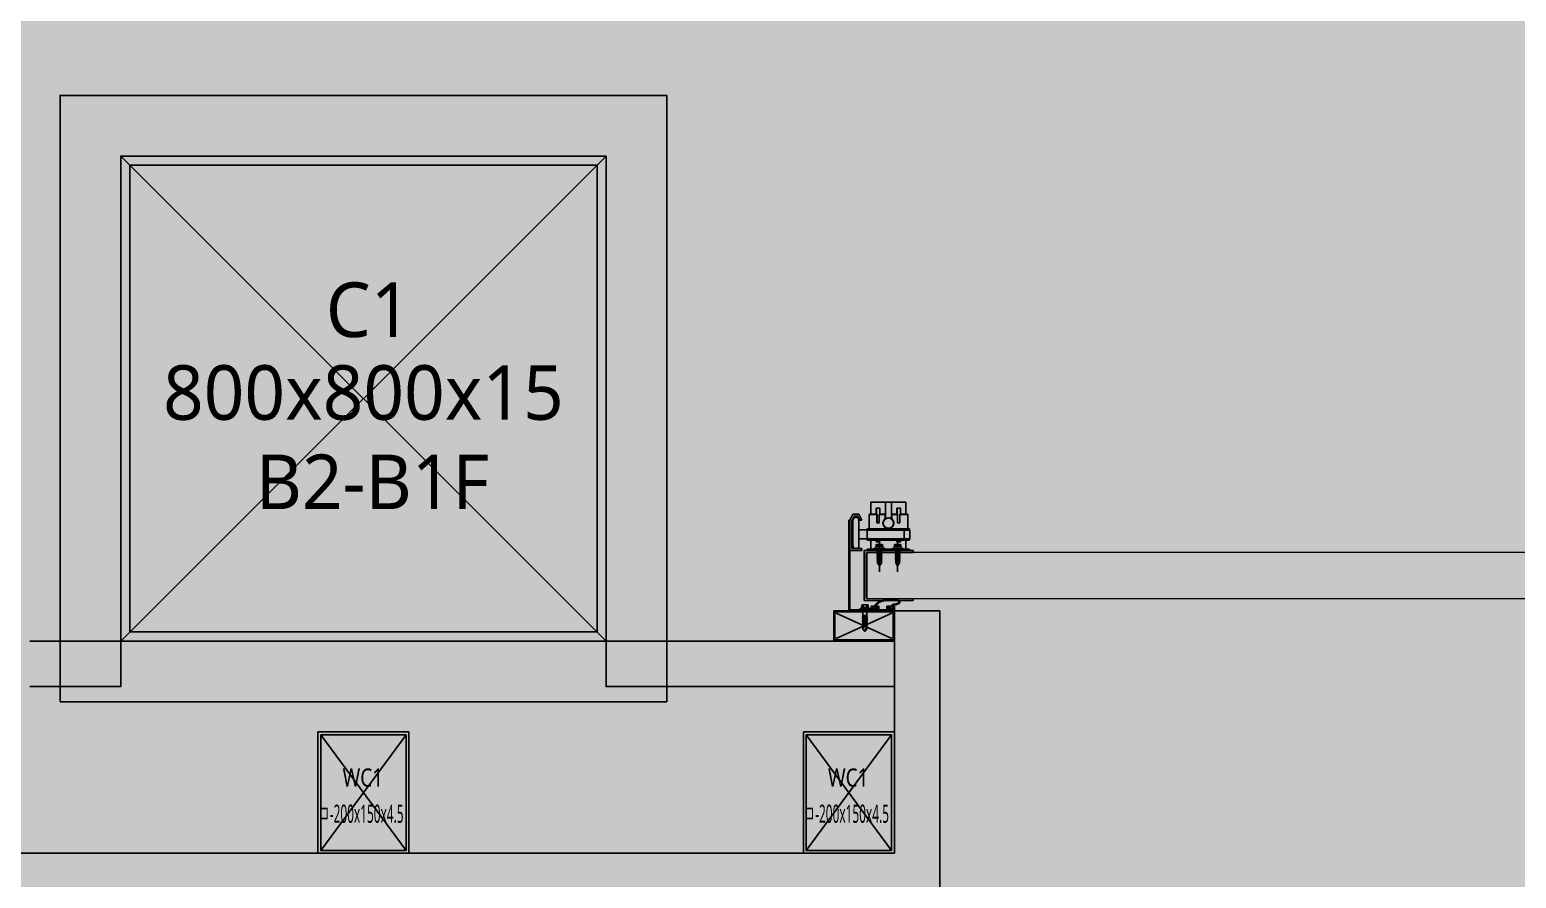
# Model space of a CAD drawing. Header units: millimetres. Extents: x -27408 to 60590, y 623 to 42257.
# Drawn here: x 59524.85 to 59572.78, y 17688.72 to 17716.11 of the extents above; entities that cross this region are included whole.
import ezdxf
from ezdxf.enums import TextEntityAlignment as Align

# ---------------------------------------------------------------- set-up
doc = ezdxf.new("R2010")
doc.units = ezdxf.units.MM
doc.header["$LTSCALE"] = 100
doc.header["$MEASUREMENT"] = 0
doc.header["$PDSIZE"] = -10
doc.layers.get('0').update_dxf_attribs({"linetype": 'CONTINUOUS'})
doc.layers.get('Defpoints').update_dxf_attribs({"color": 171, "linetype": 'CONTINUOUS'})
doc.layers.add('#프레임 라인', color=189, linetype='CONTINUOUS', plot=False)
for name, color, linetype in [('254', 254, 'CONTINUOUS'), ('ELE9', 9, 'CONTINUOUS'), ('FIN(패널-T75 글라스울)', 6, 'CONTINUOUS'), ('h COLUMN', 252, 'CONTINUOUS'), ('OVERHEAD DOOR - 1', 4, 'CONTINUOUS'), ('OVERHEAD DOOR - ETC', 252, 'CONTINUOUS'), ('WC', 2, 'CONTINUOUS')]:
    doc.layers.add(name, color=color, linetype=linetype)
doc.styles.add('TE', font='malgun_0.ttf')

# ---------------------------------------------------------------- blocks, each defined once
blk = doc.blocks.new('*U241')
at = {"color": 0, "linetype": 'ByBlock'}
for p, q in [((100, 75), (-100, 75)), ((-100, 75), (-100, -75)), ((100, -75), (100, 75)), ((-95.5, 70.5), (95.5, 70.5)), ((-95.5, -70.5), (-95.5, 70.5)), ((95.5, 70.5), (95.5, -70.5)), ((95.5, -70.5), (-95.5, -70.5)), ((-100, -75), (100, -75))]:
    blk.add_line(p, q, dxfattribs=at)
at = {"layer": 'Defpoints'}
blk.add_point((0, 0), dxfattribs=at)
blk = doc.blocks.new('WC1')
at = {"layer": 'h COLUMN', "ltscale": 0.1}
for p, q in [((70.5, -95.5), (-70.5, 95.5)), ((70.5, 95.5), (-70.5, -95.5))]:
    blk.add_line(p, q, dxfattribs=at)
at = {"layer": 'h COLUMN', "ltscale": 0.1, "rotation": 90}
blk.add_blockref('*U241', (0, 0), dxfattribs=at)
at = {"layer": 'Defpoints', "style": 'TE'}
for s, width, p in [('WC1', 0.8, (-34.4, 24.8)), ('ㅁ-200x150x4.5', 0.5, (-74.3, -34.8))]:
    blk.add_text(s, height=30, dxfattribs=dict(at, width=width)).set_placement(p, align=Align.MIDDLE_LEFT)
blk = doc.blocks.new('지하2층 WC1 2 배치')
at = {"layer": 'WC'}
for p in [(203700, -77700), (204500, -77700)]:
    blk.add_blockref('WC1', p, dxfattribs=at)
blk = doc.blocks.new('C1-B2-B1')
at = {"layer": '#프레임 라인', "ltscale": 0.1}
blk.add_lwpolyline([(-500, -500), (500, -500), (500, 500), (-500, 500)], close=True, dxfattribs=at)
for points in [[(-400, -400), (400, -400), (400, 400), (-400, 400)], [(-385, -385), (385, -385), (385, 385), (-385, 385)]]:
    blk.add_lwpolyline(points, close=True)
at = {"layer": 'Defpoints', "ltscale": 10000}
for p, q in [((-400, -400), (400, 400)), ((400, -400), (-400, 400))]:
    blk.add_line(p, q, dxfattribs=at)
at = {"layer": 'Defpoints', "style": 'TE'}
for s, p in [('C1', (8.5, 101.5)), ('800x800x15', (-0.1, -35.1)), ('B2-B1F', (15, -182.3))]:
    blk.add_text(s, height=90, dxfattribs=at).set_placement(p, align=Align.CENTER)
blk = doc.blocks.new('A$Ca9da7916')
at = {"layer": 'FIN(패널-T75 글라스울)'}
blk.add_line((302, 10125), (302, 11000), dxfattribs=at)
blk = doc.blocks.new('A$Cd9954a8d')
at = {"layer": 'OVERHEAD DOOR - ETC'}
h = blk.add_hatch(color=256, dxfattribs=at)
h.dxf.hatch_style = 1
edge = h.paths.add_edge_path()
edge.add_line((10127.3, 172.9), (10129.3, 172.9))
edge.add_spline(control_points=[(10129.3, 172.9), (10129, 172.4), (10128.7, 171.8), (10128.3, 171.4)], knot_values=[0, 0, 0, 0, 1.802776, 1.802776, 1.802776, 1.802776], degree=3, periodic=0)
edge.add_line((10128.3, 171.4), (10128, 171.2))
edge.add_line((10128, 171.2), (10127.6, 170.5))
edge.add_line((10127.6, 170.5), (10126.7, 170.1))
edge.add_line((10126.7, 170.1), (10125.4, 169.7))
edge.add_spline(control_points=[(10125.4, 169.7), (10121.2, 169.2), (10116.3, 168.6), (10115.3, 162.7), (10119.6, 161.2), (10124.2, 160), (10132, 159.6), (10137.6, 160.4), (10141.1, 161)], knot_values=[0, 0, 0, 0, 10.510022, 12.30215, 15.888405, 21.408051, 27.790202, 38.523805, 38.523805, 38.523805, 38.523805], degree=3, periodic=0)
edge.add_spline(control_points=[(10141.1, 161), (10141.1, 161), (10144.3, 161.6), (10151.9, 164), (10156.9, 169.7), (10159.7, 172.9)], knot_values=[81.368069, 81.368069, 81.368069, 81.368069, 81.427954, 91.382666, 103.911951, 103.911951, 103.911951, 103.911951], degree=3, periodic=0)
edge.add_line((10159.7, 172.9), (10160.3, 172.9))
edge.add_line((10160.3, 172.9), (10160.3, 174.9))
edge.add_line((10160.3, 174.9), (10152.3, 174.9))
edge.add_line((10152.3, 174.9), (10152.3, 172.9))
edge.add_line((10152.3, 172.9), (10157.7, 172.9))
edge.add_spline(control_points=[(10157.7, 172.9), (10157.4, 172.5), (10157, 172.1), (10156.7, 171.8)], knot_values=[101.110526, 101.110526, 101.110526, 101.110526, 102.614786, 102.614786, 102.614786, 102.614786], degree=3, periodic=0)
edge.add_line((10156.7, 171.8), (10156.7, 171.4))
edge.add_line((10156.7, 171.4), (10156.4, 171.4))
edge.add_spline(control_points=[(10156.4, 171.4), (10156.3, 171.3), (10156.2, 171.2), (10155, 169.9), (10153.9, 168.8), (10152.1, 167.3), (10151.5, 166.8), (10150.3, 166), (10149.6, 165.6), (10147.4, 164.4), (10145.6, 163.7), (10143, 162.9), (10142, 162.7), (10141, 162.5), (10140.9, 162.5), (10140.9, 162.4)], knot_values=[81.408921, 81.408921, 81.408921, 81.408921, 81.846453, 81.846453, 86.724969, 86.724969, 89.164228, 89.164228, 91.603486, 91.603486, 97.394899, 97.394899, 100.290605, 100.290605, 100.605478, 100.605478, 100.605478, 100.605478], degree=3, periodic=0)
edge.add_spline(control_points=[(10140.9, 162.4), (10140.1, 162.3), (10139.3, 162.1), (10137.3, 161.8), (10136.1, 161.7), (10134.3, 161.6), (10133.7, 161.5), (10133.1, 161.5)], knot_values=[72.981686, 72.981686, 72.981686, 72.981686, 75.56252, 75.56252, 79.405214, 79.405214, 81.408921, 81.408921, 81.408921, 81.408921], degree=3, periodic=0)
edge.add_spline(control_points=[(10133.1, 161.5), (10132.3, 161.4), (10131.5, 161.4), (10130.6, 161.3), (10130.5, 161.3), (10130.4, 161.3)], knot_values=[24.457688, 24.457688, 24.457688, 24.457688, 26.980257, 26.980257, 27.239597, 27.239597, 27.239597, 27.239597], degree=3, periodic=0)
edge.add_spline(control_points=[(10130.4, 161.3), (10129.5, 161.3), (10128.6, 161.3), (10126.7, 161.4), (10125.7, 161.5), (10123.7, 161.8), (10122.8, 162), (10121.3, 162.3), (10120.8, 162.5), (10120, 162.7), (10119.8, 162.8), (10119.2, 162.9), (10119, 163), (10118.4, 163.2), (10118.2, 163.3), (10117.7, 163.5), (10117.5, 163.6), (10117.3, 163.8), (10117.2, 163.9), (10117.2, 163.9), (10117.2, 163.9), (10117.2, 164), (10117.2, 164), (10117.1, 164), (10117.1, 164.1), (10117.2, 164.4), (10117.2, 164.5), (10117.3, 164.8), (10117.3, 164.9), (10117.5, 165.2), (10117.6, 165.3), (10117.9, 165.6), (10118.2, 165.8), (10118.5, 166.7), (10119.1, 166.8), (10119.9, 167.2), (10120.6, 167.6), (10121.6, 167.7), (10122.2, 167.8), (10126, 168.3)], knot_values=[0, 0, 0, 0, 2.699013, 2.699013, 5.918469, 5.918469, 9.137924, 9.137924, 10.747652, 10.747652, 11.552515, 11.552515, 12.357379, 12.357379, 13.187027, 13.187027, 14.016674, 14.016674, 14.846322, 14.846322, 15.271824, 15.271824, 15.697327, 15.697327, 16.368626, 16.368626, 17.039926, 17.039926, 17.711225, 17.711225, 18.939482, 18.939482, 20.167739, 20.167739, 21.883718, 21.883718, 23.599698, 23.599698, 24.457688, 24.457688, 24.457688, 24.457688], degree=3, periodic=0)
edge.add_spline(control_points=[(10126, 168.3), (10126.5, 168.4), (10127.1, 168.6), (10128, 169.1), (10128.4, 169.4), (10128.8, 169.8), (10129, 169.9), (10129.3, 170.2), (10129.4, 170.4), (10129.8, 170.9), (10130, 171.2), (10130.3, 171.7), (10130.5, 171.9), (10131.3, 172.9)], knot_values=[0, 0, 0, 0, 1.654202, 1.654202, 2.776859, 2.776859, 3.338188, 3.338188, 3.899517, 3.899517, 4.888564, 4.888564, 5.545615, 5.545615, 5.545615, 5.545615], degree=3, periodic=0)
edge.add_line((10131.3, 172.9), (10135.3, 172.9))
edge.add_line((10135.3, 172.9), (10135.3, 174.9))
edge.add_line((10135.3, 174.9), (10127.3, 174.9))
edge.add_line((10127.3, 174.9), (10127.3, 172.9))
at = {"layer": 'FIN(패널-T75 글라스울)'}
for p, q in [((10050, 179.2), (10050, 654.2)), ((10125, 179.2), (10125, 579.2)), ((10125, 579.2), (11000, 579.2)), ((10125, 304.2), (10450, 304.2)), ((10125, 229.2), (10450, 229.2)), ((10125, 179.2), (10050, 179.2))]:
    blk.add_line(p, q, dxfattribs=at)
at = {"layer": 'OVERHEAD DOOR - 1', "lineweight": 0}
for p, q in [((10170.4, 159.2), (7629.6, 159.2)), ((10170.4, 83.2), (10170.4, 159.2)), ((7629.6, 83.2), (10170.4, 83.2))]:
    blk.add_line(p, q, dxfattribs=at)
at = {"layer": 'OVERHEAD DOOR - ETC'}
for p, q in [((10225, 229.2), (10125, 229.2)), ((10125, 229.2), (10125, 179.2)), ((10127, 225.2), (10127, 183.2)), ((10221, 227.2), (10129, 227.2)), ((10129, 183.2), (10221, 225.2)), ((10221, 183.2), (10129, 225.2)), ((10223, 183.2), (10223, 225.2)), ((10225, 179.2), (10225, 229.2)), ((10177.7, 205.4), (10169.4, 202)), ((10177.7, 205.4), (10169.4, 202)), ((10172.4, 205), (10169.4, 203.8)), ((10172.4, 205), (10169.4, 203.8)), ((10169.4, 203.8), (10170.4, 204.6)), ((10170.4, 203.8), (10169.4, 203.8)), ((10170.4, 203.4), (10169.4, 203.8)), ((10169.4, 203.8), (10170.4, 203)), ((10177.7, 203.5), (10169.4, 200.1)), ((10177.7, 203.5), (10169.4, 200.1)), ((10169.4, 202), (10170.4, 202.8)), ((10170.4, 201.6), (10169.4, 202)), ((10169.4, 202), (10170.4, 201.2)), ((10170.4, 202), (10169.4, 202)), ((10177.7, 201.7), (10169.4, 198.3)), ((10177.7, 201.7), (10169.4, 198.3)), ((10169.4, 200.1), (10170.4, 200.9)), ((10170.4, 199.7), (10169.4, 200.1)), ((10169.4, 200.1), (10170.4, 199.3)), ((10170.4, 200.1), (10169.4, 200.1)), ((10177.7, 199.9), (10169.4, 196.5)), ((10177.7, 199.9), (10169.4, 196.5)), ((10169.4, 198.3), (10170.4, 199.1)), ((10170.4, 198.3), (10169.4, 198.3)), ((10170.4, 197.9), (10169.4, 198.3)), ((10169.4, 198.3), (10170.4, 197.5)), ((10177.7, 198), (10169.4, 194.6)), ((10177.7, 198), (10169.4, 194.6)), ((10169.4, 196.5), (10170.4, 197.3)), ((10170.4, 196.1), (10169.4, 196.5)), ((10169.4, 196.5), (10170.4, 195.7)), ((10170.4, 196.5), (10169.4, 196.5)), ((10177.7, 196.2), (10169.4, 192.8)), ((10177.7, 196.2), (10169.4, 192.8)), ((10170.4, 208.8), (10173.5, 213.6)), ((10170.4, 208.8), (10170.4, 204.6)), ((10170.4, 206.2), (10172.8, 208.7)), ((10172.4, 205), (10170.4, 206.2)), ((10170.4, 202.8), (10176.7, 205.4)), ((10170.4, 204.6), (10171.4, 205)), ((10176.7, 204.6), (10170.4, 202)), ((10171.4, 204.2), (10170.4, 203.8)), ((10170.4, 203.8), (10170.4, 202.8)), ((10170.4, 200.9), (10176.7, 203.5)), ((10176.7, 202.7), (10170.4, 200.1)), ((10170.4, 202), (10170.4, 200.9)), ((10170.4, 199.1), (10176.7, 201.7)), ((10176.7, 200.9), (10170.4, 198.3)), ((10170.4, 200.1), (10170.4, 199.1)), ((10170.4, 197.3), (10176.7, 199.9)), ((10176.7, 199.1), (10170.4, 196.5)), ((10170.4, 198.3), (10170.4, 197.3)), ((10170.4, 195.4), (10176.7, 198)), ((10176.7, 197.2), (10170.4, 194.6)), ((10170.4, 196.5), (10170.4, 195.4)), ((10170.4, 193.6), (10176.7, 196.2)), ((10171.4, 205), (10172.4, 205)), ((10172.4, 205), (10171.4, 204.2)), ((10176.7, 206.8), (10172.4, 205)), ((10172.8, 208.7), (10173.5, 213.6)), ((10173.5, 213.6), (10176.7, 208.8)), ((10176.7, 208.8), (10176.7, 205.4)), ((10177.7, 205.4), (10176.7, 206.2)), ((10176.7, 205.8), (10177.7, 205.4)), ((10176.7, 205.4), (10177.7, 205.4)), ((10177.7, 205.4), (10176.7, 204.6)), ((10176.7, 204.6), (10176.7, 203.5)), ((10177.7, 203.5), (10176.7, 204.3)), ((10176.7, 203.9), (10177.7, 203.5)), ((10176.7, 203.5), (10177.7, 203.5)), ((10177.7, 203.5), (10176.7, 202.7)), ((10176.7, 202.7), (10176.7, 201.7)), ((10177.7, 201.7), (10176.7, 202.5)), ((10176.7, 202.1), (10177.7, 201.7)), ((10176.7, 201.7), (10177.7, 201.7)), ((10177.7, 201.7), (10176.7, 200.9)), ((10176.7, 200.9), (10176.7, 199.9)), ((10177.7, 199.9), (10176.7, 200.7)), ((10176.7, 200.3), (10177.7, 199.9)), ((10176.7, 199.9), (10177.7, 199.9)), ((10177.7, 199.9), (10176.7, 199.1)), ((10176.7, 199.1), (10176.7, 198)), ((10177.7, 198), (10176.7, 198.8)), ((10176.7, 198.4), (10177.7, 198)), ((10176.7, 198), (10177.7, 198)), ((10177.7, 198), (10176.7, 197.2)), ((10176.7, 197.2), (10176.7, 196.2)), ((10177.7, 196.2), (10176.7, 197)), ((10176.7, 196.6), (10177.7, 196.2)), ((10176.7, 196.2), (10177.7, 196.2)), ((10177.7, 196.2), (10176.7, 195.4)), ((10125, 179.2), (10125, 172.4)), ((10125, 179.2), (10125.4, 179.2)), ((10125, 179.2), (10225, 179.2)), ((10126.3, 177.9), (10126.3, 172.9)), ((10126.3, 177.9), (10135.9, 177.9)), ((10128.3, 172.9), (10126.3, 172.9)), ((10126.6, 179.2), (10161.4, 179.2)), ((10127.3, 174.9), (10135.3, 174.9)), ((10127.3, 174.9), (10127.3, 172.9)), ((10127.3, 174.9), (10127.3, 172.9)), ((10135.3, 174.9), (10127.3, 174.9)), ((10127.3, 174.9), (10127.3, 172.9)), ((10135.3, 174.9), (10127.3, 174.9)), ((10129.3, 172.9), (10127.3, 172.9)), ((10127.3, 172.9), (10129.3, 172.9)), ((10127.3, 172.9), (10129.3, 172.9)), ((10128.3, 172.9), (10128.3, 171.4)), ((10129, 181.2), (10221, 181.2)), ((10131.3, 172.9), (10135.9, 172.9)), ((10131.3, 172.9), (10131.3, 171.4)), ((10135.3, 172.9), (10131.3, 172.9)), ((10131.3, 172.9), (10135.3, 172.9)), ((10131.3, 172.9), (10135.3, 172.9)), ((10135.3, 174.9), (10135.3, 172.9)), ((10135.3, 172.9), (10135.3, 174.9)), ((10135.3, 172.9), (10135.3, 174.9)), ((10135.9, 177.9), (10135.9, 172.9)), ((10137.2, 176.9), (10137.2, 171.4)), ((10143.5, 177.9), (10138.2, 177.9)), ((10144, 178.2), (10143.5, 177.9)), ((10144.5, 177.9), (10144, 178.2)), ((10149.8, 177.9), (10144.5, 177.9)), ((10150.8, 176.9), (10150.8, 171.4)), ((10152, 179.2), (10200, 179.2)), ((10152.1, 177.9), (10152.1, 172.9)), ((10161.7, 177.9), (10152.1, 177.9)), ((10156.7, 172.9), (10152.1, 172.9)), ((10160.3, 174.9), (10152.3, 174.9)), ((10152.3, 174.9), (10152.3, 172.9)), ((10160.3, 174.9), (10152.3, 174.9)), ((10152.3, 174.9), (10152.3, 172.9)), ((10160.3, 174.9), (10152.3, 174.9)), ((10152.3, 174.9), (10152.3, 172.9)), ((10152.3, 172.9), (10157.7, 172.9)), ((10152.3, 172.9), (10157.7, 172.9)), ((10152.3, 172.9), (10157.7, 172.9)), ((10156.7, 172.9), (10156.7, 171.4)), ((10156.7, 171.8), (10156.7, 171.4)), ((10156.7, 171.8), (10156.7, 171.4)), ((10159.7, 172.9), (10161.7, 172.9)), ((10159.7, 172.9), (10159.7, 171.4)), ((10159.7, 172.9), (10160.3, 172.9)), ((10159.7, 172.9), (10160.3, 172.9)), ((10159.7, 172.9), (10160.3, 172.9)), ((10160.3, 174.9), (10160.3, 172.9)), ((10160.3, 172.9), (10160.3, 174.9)), ((10160.3, 172.9), (10160.3, 174.9)), ((10161.5, 177.6), (10161.5, 179.2)), ((10198.4, 177.6), (10161.5, 177.6)), ((10161.7, 177.9), (10161.7, 172.9)), ((10163, 179.2), (10162.6, 179.2)), ((10163, 179.2), (10163, 172.4)), ((10182.5, 177.6), (10164.5, 177.6)), ((10164.5, 177.6), (10164.5, 176.8)), ((10164.5, 176.8), (10182.5, 176.8)), ((10182.5, 176.8), (10164.5, 176.8)), ((10164.5, 176.8), (10169.2, 173.8)), ((10178.8, 173.8), (10168.3, 173.8)), ((10168.3, 170.1), (10168.3, 173.8)), ((10169.2, 173.8), (10177.8, 173.8)), ((10169.4, 194.6), (10170.4, 195.4)), ((10170.4, 194.2), (10169.4, 194.6)), ((10169.4, 194.6), (10170.4, 193.8)), ((10170.4, 194.6), (10169.4, 194.6)), ((10177.7, 194.4), (10169.4, 191)), ((10177.7, 194.4), (10169.4, 191)), ((10169.4, 192.8), (10170.4, 193.6)), ((10170.4, 192.4), (10169.4, 192.8)), ((10169.4, 192.8), (10170.4, 192)), ((10170.4, 192.8), (10169.4, 192.8)), ((10177.7, 192.5), (10169.4, 189.1)), ((10177.7, 192.5), (10169.4, 189.1)), ((10169.4, 191), (10170.4, 191.8)), ((10170.4, 190.6), (10169.4, 191)), ((10169.4, 191), (10170.4, 190.2)), ((10170.4, 191), (10169.4, 191)), ((10177.7, 190.7), (10169.4, 187.3)), ((10177.7, 190.7), (10169.4, 187.3)), ((10169.4, 189.1), (10170.4, 189.9)), ((10170.4, 188.7), (10169.4, 189.1)), ((10169.4, 189.1), (10170.4, 188.3)), ((10170.4, 189.1), (10169.4, 189.1)), ((10169.4, 187.3), (10170.4, 188.1)), ((10170.4, 186.9), (10169.4, 187.3)), ((10169.4, 187.3), (10170.4, 186.5)), ((10170.4, 187.3), (10169.4, 187.3)), ((10176.7, 195.4), (10170.4, 192.8)), ((10170.4, 194.6), (10170.4, 193.6)), ((10170.4, 191.8), (10176.7, 194.4)), ((10176.7, 193.6), (10170.4, 191)), ((10170.4, 192.8), (10170.4, 191.8)), ((10170.4, 189.9), (10176.7, 192.5)), ((10176.7, 191.7), (10170.4, 189.1)), ((10170.4, 191), (10170.4, 189.9)), ((10170.4, 188.1), (10176.7, 190.7)), ((10176.7, 189.9), (10170.4, 187.3)), ((10170.4, 189.1), (10170.4, 188.1)), ((10170.4, 187.3), (10170.4, 179.2)), ((10170.8, 170.1), (10170.8, 173.8)), ((10170.9, 186.5), (10176.7, 188.9)), ((10177.7, 188.9), (10171.8, 186.5)), ((10176.7, 188.1), (10172.8, 186.5)), ((10176.2, 170.1), (10176.2, 173.8)), ((10176.7, 195.4), (10176.7, 194.4)), ((10177.7, 194.4), (10176.7, 195.2)), ((10176.7, 194.8), (10177.7, 194.4)), ((10176.7, 194.4), (10177.7, 194.4)), ((10177.7, 194.4), (10176.7, 193.6)), ((10176.7, 193.6), (10176.7, 192.5)), ((10177.7, 192.5), (10176.7, 193.3)), ((10176.7, 192.9), (10177.7, 192.5)), ((10176.7, 192.5), (10177.7, 192.5)), ((10177.7, 192.5), (10176.7, 191.7)), ((10176.7, 191.7), (10176.7, 190.7)), ((10177.7, 190.7), (10176.7, 191.5)), ((10176.7, 191.1), (10177.7, 190.7)), ((10176.7, 190.7), (10177.7, 190.7)), ((10177.7, 190.7), (10176.7, 189.9)), ((10176.7, 189.9), (10176.7, 188.9)), ((10177.7, 188.9), (10176.7, 189.7)), ((10176.7, 189.3), (10177.7, 188.9)), ((10176.7, 188.9), (10177.7, 188.9)), ((10177.7, 188.9), (10176.7, 188.1)), ((10176.7, 188.1), (10176.7, 179.2)), ((10177.8, 173.8), (10182.5, 176.8)), ((10178.8, 170.1), (10178.8, 173.8)), ((10182.5, 176.8), (10182.5, 177.6)), ((10198.4, 177.6), (10198.4, 30)), ((10200, 179.2), (10200, 30)), ((10174.6, 162.4), (10093.8, 162.4)), ((10093.8, 162.4), (10093.8, 159.2)), ((10125.4, 169.7), (10126.7, 170.1)), ((10128.3, 171.4), (10126, 171.4)), ((10126.7, 170.1), (10127.6, 170.5)), ((10127.6, 170.5), (10128, 171.2)), ((10128, 171.2), (10128.3, 171.4)), ((10131.3, 171.4), (10137.2, 171.4)), ((10156.7, 171.4), (10150.8, 171.4)), ((10156.7, 171.4), (10156.4, 171.4)), ((10156.7, 171.4), (10156.4, 171.4)), ((10159.7, 171.4), (10162, 171.4)), ((10177.6, 169.6), (10169.4, 169.6)), ((10171.4, 83.2), (10171.4, 159.2)), ((10174.6, 80), (10174.6, 162.4)), ((10119.6, 104.9), (10116.4, 100.1)), ((10116.4, 100.1), (10116.4, 96.6)), ((10116.4, 98), (10120.7, 96.2)), ((10119.6, 64.7), (10119.6, 115.1)), ((10120.3, 99.9), (10119.6, 104.9)), ((10122.7, 100.1), (10119.6, 104.9)), ((10122.7, 97.4), (10120.3, 99.9)), ((10122.7, 100.1), (10122.7, 95.8)), ((10149.6, 104.9), (10146.4, 100.1)), ((10146.4, 100.1), (10146.4, 96.6)), ((10146.4, 98), (10150.7, 96.2)), ((10149.6, 64.7), (10149.6, 115.1)), ((10150.3, 99.9), (10149.6, 104.9)), ((10152.7, 100.1), (10149.6, 104.9)), ((10152.7, 97.4), (10150.3, 99.9)), ((10152.7, 100.1), (10152.7, 95.8)), ((10198.4, 30), (10198.4, 114.3)), ((10093.8, 83.2), (10170.4, 83.2)), ((10093.8, 80), (10093.8, 83.2)), ((10174.6, 80), (10093.8, 80)), ((10169.8, 80), (10099.8, 80)), ((10099.8, 77.7), (10099.8, 80)), ((10169.8, 77.7), (10099.8, 77.7)), ((10106, 77.7), (10106, 62.7)), ((10106, 77.7), (10106, 76.7)), ((10110.6, 76.9), (10110.6, 77.7)), ((10110.6, 77.7), (10128.6, 77.7)), ((10115.3, 73.9), (10110.6, 76.9)), ((10110.6, 76.9), (10128.6, 76.9)), ((10128.6, 76.9), (10110.6, 76.9)), ((10114.3, 70.2), (10114.3, 73.9)), ((10114.3, 73.9), (10124.8, 73.9)), ((10123.9, 73.9), (10115.3, 73.9)), ((10115.4, 96.6), (10116.4, 97.4)), ((10116.4, 97), (10115.4, 96.6)), ((10115.4, 96.6), (10123.7, 93.2)), ((10115.4, 96.6), (10123.7, 93.2)), ((10116.4, 96.6), (10115.4, 96.6)), ((10115.4, 96.6), (10116.4, 95.8)), ((10115.4, 94.8), (10116.4, 95.6)), ((10116.4, 95.2), (10115.4, 94.8)), ((10115.4, 94.8), (10123.7, 91.3)), ((10115.4, 94.8), (10123.7, 91.3)), ((10116.4, 94.8), (10115.4, 94.8)), ((10115.4, 94.8), (10116.4, 94)), ((10115.4, 92.9), (10116.4, 93.7)), ((10116.4, 93.3), (10115.4, 92.9)), ((10115.4, 92.9), (10123.7, 89.5)), ((10115.4, 92.9), (10123.7, 89.5)), ((10116.4, 92.9), (10115.4, 92.9)), ((10115.4, 92.9), (10116.4, 92.1)), ((10115.4, 91.1), (10116.4, 91.9)), ((10116.4, 91.5), (10115.4, 91.1)), ((10115.4, 91.1), (10123.7, 87.7)), ((10115.4, 91.1), (10123.7, 87.7)), ((10116.4, 91.1), (10115.4, 91.1)), ((10115.4, 91.1), (10116.4, 90.3)), ((10115.4, 89.3), (10116.4, 90.1)), ((10116.4, 89.7), (10115.4, 89.3)), ((10115.4, 89.3), (10123.7, 85.8)), ((10115.4, 89.3), (10123.7, 85.8)), ((10116.4, 89.3), (10115.4, 89.3)), ((10115.4, 89.3), (10116.4, 88.5)), ((10115.4, 87.4), (10116.4, 88.2)), ((10116.4, 87.8), (10115.4, 87.4)), ((10115.4, 87.4), (10123.7, 84)), ((10115.4, 87.4), (10123.7, 84)), ((10116.4, 87.4), (10115.4, 87.4)), ((10115.4, 87.4), (10116.4, 86.6)), ((10115.4, 85.6), (10116.4, 86.4)), ((10116.4, 86), (10115.4, 85.6)), ((10115.4, 85.6), (10123.7, 82.2)), ((10115.4, 85.6), (10123.7, 82.2)), ((10116.4, 85.6), (10115.4, 85.6)), ((10115.4, 85.6), (10116.4, 84.8)), ((10115.4, 83.8), (10116.4, 84.6)), ((10116.4, 84.2), (10115.4, 83.8)), ((10115.4, 83.8), (10123.7, 80.3)), ((10115.4, 83.8), (10123.7, 80.3)), ((10116.4, 83.8), (10115.4, 83.8)), ((10115.4, 83.8), (10116.4, 83)), ((10115.4, 81.9), (10116.4, 82.7)), ((10116.4, 82.3), (10115.4, 81.9)), ((10115.4, 81.9), (10123.7, 78.5)), ((10115.4, 81.9), (10123.7, 78.5)), ((10116.4, 81.9), (10115.4, 81.9)), ((10115.4, 81.9), (10116.4, 81.1)), ((10115.4, 80.1), (10116.4, 80.9)), ((10116.4, 80.5), (10115.4, 80.1)), ((10115.4, 80.1), (10121.3, 77.7)), ((10116.4, 80.1), (10115.4, 80.1)), ((10115.4, 80.1), (10116.4, 79.3)), ((10122.7, 94), (10116.4, 96.6)), ((10116.4, 95.8), (10116.4, 94.8)), ((10116.4, 95.8), (10122.7, 93.2)), ((10122.7, 92.1), (10116.4, 94.8)), ((10116.4, 94), (10116.4, 92.9)), ((10116.4, 94), (10122.7, 91.3)), ((10122.7, 90.3), (10116.4, 92.9)), ((10116.4, 92.1), (10116.4, 91.1)), ((10116.4, 92.1), (10122.7, 89.5)), ((10122.7, 88.5), (10116.4, 91.1)), ((10116.4, 90.3), (10116.4, 89.3)), ((10116.4, 90.3), (10122.7, 87.7)), ((10122.7, 86.6), (10116.4, 89.3)), ((10116.4, 88.5), (10116.4, 87.4)), ((10116.4, 88.5), (10122.7, 85.8)), ((10122.7, 84.8), (10116.4, 87.4)), ((10116.4, 86.6), (10116.4, 85.6)), ((10116.4, 86.6), (10122.7, 84)), ((10122.7, 83), (10116.4, 85.6)), ((10116.4, 84.8), (10116.4, 83.8)), ((10116.4, 84.8), (10122.7, 82.2)), ((10122.7, 81.2), (10116.4, 83.8)), ((10116.4, 83), (10116.4, 81.9)), ((10116.4, 83), (10122.7, 80.3)), ((10122.7, 79.3), (10116.4, 81.9)), ((10116.4, 81.1), (10116.4, 80.1)), ((10116.4, 81.1), (10122.7, 78.5)), ((10122.2, 77.7), (10116.4, 80.1)), ((10116.4, 79.3), (10116.4, 77.7)), ((10116.4, 79.3), (10120.3, 77.7)), ((10116.8, 70.2), (10116.8, 73.9)), ((10120.7, 96.2), (10122.7, 97.4)), ((10120.7, 96.2), (10123.7, 95)), ((10120.7, 96.2), (10123.7, 95)), ((10121.7, 96.2), (10120.7, 96.2)), ((10120.7, 96.2), (10121.7, 95.4)), ((10122.7, 95.8), (10121.7, 96.2)), ((10121.7, 95.4), (10122.7, 95)), ((10122.3, 70.2), (10122.3, 73.9)), ((10123.7, 95), (10122.7, 95.8)), ((10122.7, 95), (10122.7, 94)), ((10122.7, 94.6), (10123.7, 95)), ((10123.7, 95), (10122.7, 94.2)), ((10122.7, 95), (10123.7, 95)), ((10123.7, 93.2), (10122.7, 94)), ((10122.7, 93.2), (10122.7, 92.1)), ((10122.7, 92.8), (10123.7, 93.2)), ((10123.7, 93.2), (10122.7, 92.4)), ((10122.7, 93.2), (10123.7, 93.2)), ((10123.7, 91.3), (10122.7, 92.1)), ((10122.7, 91.3), (10122.7, 90.3)), ((10122.7, 90.9), (10123.7, 91.3)), ((10123.7, 91.3), (10122.7, 90.5)), ((10122.7, 91.3), (10123.7, 91.3)), ((10123.7, 89.5), (10122.7, 90.3)), ((10122.7, 89.5), (10122.7, 88.5)), ((10122.7, 89.1), (10123.7, 89.5)), ((10123.7, 89.5), (10122.7, 88.7)), ((10122.7, 89.5), (10123.7, 89.5)), ((10123.7, 87.7), (10122.7, 88.5)), ((10122.7, 87.7), (10122.7, 86.6)), ((10122.7, 87.3), (10123.7, 87.7)), ((10123.7, 87.7), (10122.7, 86.9)), ((10122.7, 87.7), (10123.7, 87.7)), ((10123.7, 85.8), (10122.7, 86.6)), ((10122.7, 85.8), (10122.7, 84.8)), ((10122.7, 85.4), (10123.7, 85.8)), ((10123.7, 85.8), (10122.7, 85)), ((10122.7, 85.8), (10123.7, 85.8)), ((10123.7, 84), (10122.7, 84.8)), ((10122.7, 84), (10122.7, 83)), ((10122.7, 83.6), (10123.7, 84)), ((10123.7, 84), (10122.7, 83.2)), ((10122.7, 84), (10123.7, 84)), ((10123.7, 82.2), (10122.7, 83)), ((10122.7, 82.2), (10122.7, 81.2)), ((10122.7, 81.8), (10123.7, 82.2)), ((10123.7, 82.2), (10122.7, 81.4)), ((10122.7, 82.2), (10123.7, 82.2)), ((10123.7, 80.3), (10122.7, 81.2)), ((10122.7, 80.3), (10122.7, 79.3)), ((10122.7, 79.9), (10123.7, 80.3)), ((10123.7, 80.3), (10122.7, 79.5)), ((10122.7, 80.3), (10123.7, 80.3)), ((10123.7, 78.5), (10122.7, 79.3)), ((10122.7, 78.5), (10122.7, 77.7)), ((10122.7, 78.1), (10123.7, 78.5)), ((10123.7, 78.5), (10122.7, 77.7)), ((10122.7, 78.5), (10123.7, 78.5)), ((10128.6, 76.9), (10123.9, 73.9)), ((10124.8, 70.2), (10124.8, 73.9)), ((10128.6, 77.7), (10128.6, 76.9)), ((10140.6, 76.9), (10140.6, 77.7)), ((10140.6, 77.7), (10158.6, 77.7)), ((10145.3, 73.9), (10140.6, 76.9)), ((10140.6, 76.9), (10158.6, 76.9)), ((10158.6, 76.9), (10140.6, 76.9)), ((10144.3, 70.2), (10144.3, 73.9)), ((10144.3, 73.9), (10154.8, 73.9)), ((10153.9, 73.9), (10145.3, 73.9)), ((10145.4, 96.6), (10146.4, 97.4)), ((10146.4, 97), (10145.4, 96.6)), ((10145.4, 96.6), (10153.7, 93.2)), ((10145.4, 96.6), (10153.7, 93.2)), ((10146.4, 96.6), (10145.4, 96.6)), ((10145.4, 96.6), (10146.4, 95.8)), ((10145.4, 94.8), (10146.4, 95.6)), ((10146.4, 95.2), (10145.4, 94.8)), ((10145.4, 94.8), (10153.7, 91.3)), ((10145.4, 94.8), (10153.7, 91.3)), ((10146.4, 94.8), (10145.4, 94.8)), ((10145.4, 94.8), (10146.4, 94)), ((10145.4, 92.9), (10146.4, 93.7)), ((10146.4, 93.3), (10145.4, 92.9)), ((10145.4, 92.9), (10153.7, 89.5)), ((10145.4, 92.9), (10153.7, 89.5)), ((10146.4, 92.9), (10145.4, 92.9)), ((10145.4, 92.9), (10146.4, 92.1)), ((10145.4, 91.1), (10146.4, 91.9)), ((10146.4, 91.5), (10145.4, 91.1)), ((10145.4, 91.1), (10153.7, 87.7)), ((10145.4, 91.1), (10153.7, 87.7)), ((10146.4, 91.1), (10145.4, 91.1)), ((10145.4, 91.1), (10146.4, 90.3)), ((10145.4, 89.3), (10146.4, 90.1)), ((10146.4, 89.7), (10145.4, 89.3)), ((10145.4, 89.3), (10153.7, 85.8)), ((10145.4, 89.3), (10153.7, 85.8)), ((10146.4, 89.3), (10145.4, 89.3)), ((10145.4, 89.3), (10146.4, 88.5)), ((10145.4, 87.4), (10146.4, 88.2)), ((10146.4, 87.8), (10145.4, 87.4)), ((10145.4, 87.4), (10153.7, 84)), ((10145.4, 87.4), (10153.7, 84)), ((10146.4, 87.4), (10145.4, 87.4)), ((10145.4, 87.4), (10146.4, 86.6)), ((10145.4, 85.6), (10146.4, 86.4)), ((10146.4, 86), (10145.4, 85.6)), ((10145.4, 85.6), (10153.7, 82.2)), ((10145.4, 85.6), (10153.7, 82.2)), ((10146.4, 85.6), (10145.4, 85.6)), ((10145.4, 85.6), (10146.4, 84.8)), ((10145.4, 83.8), (10146.4, 84.6)), ((10146.4, 84.2), (10145.4, 83.8)), ((10145.4, 83.8), (10153.7, 80.3)), ((10145.4, 83.8), (10153.7, 80.3)), ((10146.4, 83.8), (10145.4, 83.8)), ((10145.4, 83.8), (10146.4, 83)), ((10145.4, 81.9), (10146.4, 82.7)), ((10146.4, 82.3), (10145.4, 81.9)), ((10145.4, 81.9), (10153.7, 78.5)), ((10145.4, 81.9), (10153.7, 78.5)), ((10146.4, 81.9), (10145.4, 81.9)), ((10145.4, 81.9), (10146.4, 81.1)), ((10145.4, 80.1), (10146.4, 80.9)), ((10146.4, 80.5), (10145.4, 80.1)), ((10145.4, 80.1), (10151.3, 77.7)), ((10146.4, 80.1), (10145.4, 80.1)), ((10145.4, 80.1), (10146.4, 79.3)), ((10152.7, 94), (10146.4, 96.6)), ((10146.4, 95.8), (10146.4, 94.8)), ((10146.4, 95.8), (10152.7, 93.2)), ((10152.7, 92.1), (10146.4, 94.8)), ((10146.4, 94), (10146.4, 92.9)), ((10146.4, 94), (10152.7, 91.3)), ((10152.7, 90.3), (10146.4, 92.9)), ((10146.4, 92.1), (10146.4, 91.1)), ((10146.4, 92.1), (10152.7, 89.5)), ((10152.7, 88.5), (10146.4, 91.1)), ((10146.4, 90.3), (10146.4, 89.3)), ((10146.4, 90.3), (10152.7, 87.7)), ((10152.7, 86.6), (10146.4, 89.3)), ((10146.4, 88.5), (10146.4, 87.4)), ((10146.4, 88.5), (10152.7, 85.8)), ((10152.7, 84.8), (10146.4, 87.4)), ((10146.4, 86.6), (10146.4, 85.6)), ((10146.4, 86.6), (10152.7, 84)), ((10152.7, 83), (10146.4, 85.6)), ((10146.4, 84.8), (10146.4, 83.8)), ((10146.4, 84.8), (10152.7, 82.2)), ((10152.7, 81.2), (10146.4, 83.8)), ((10146.4, 83), (10146.4, 81.9)), ((10146.4, 83), (10152.7, 80.3)), ((10152.7, 79.3), (10146.4, 81.9)), ((10146.4, 81.1), (10146.4, 80.1)), ((10146.4, 81.1), (10152.7, 78.5)), ((10152.2, 77.7), (10146.4, 80.1)), ((10146.4, 79.3), (10146.4, 77.7)), ((10146.4, 79.3), (10150.3, 77.7)), ((10146.8, 70.2), (10146.8, 73.9)), ((10150.7, 96.2), (10152.7, 97.4)), ((10150.7, 96.2), (10153.7, 95)), ((10150.7, 96.2), (10153.7, 95)), ((10151.7, 96.2), (10150.7, 96.2)), ((10150.7, 96.2), (10151.7, 95.4)), ((10152.7, 95.8), (10151.7, 96.2)), ((10151.7, 95.4), (10152.7, 95)), ((10152.3, 70.2), (10152.3, 73.9)), ((10153.7, 95), (10152.7, 95.8)), ((10152.7, 95), (10152.7, 94)), ((10152.7, 94.6), (10153.7, 95)), ((10153.7, 95), (10152.7, 94.2)), ((10152.7, 95), (10153.7, 95)), ((10153.7, 93.2), (10152.7, 94)), ((10152.7, 93.2), (10152.7, 92.1)), ((10152.7, 92.8), (10153.7, 93.2)), ((10153.7, 93.2), (10152.7, 92.4)), ((10152.7, 93.2), (10153.7, 93.2)), ((10153.7, 91.3), (10152.7, 92.1)), ((10152.7, 91.3), (10152.7, 90.3)), ((10152.7, 90.9), (10153.7, 91.3)), ((10153.7, 91.3), (10152.7, 90.5)), ((10152.7, 91.3), (10153.7, 91.3)), ((10153.7, 89.5), (10152.7, 90.3)), ((10152.7, 89.5), (10152.7, 88.5)), ((10152.7, 89.1), (10153.7, 89.5)), ((10153.7, 89.5), (10152.7, 88.7)), ((10152.7, 89.5), (10153.7, 89.5)), ((10153.7, 87.7), (10152.7, 88.5)), ((10152.7, 87.7), (10152.7, 86.6)), ((10152.7, 87.3), (10153.7, 87.7)), ((10153.7, 87.7), (10152.7, 86.9)), ((10152.7, 87.7), (10153.7, 87.7)), ((10153.7, 85.8), (10152.7, 86.6)), ((10152.7, 85.8), (10152.7, 84.8)), ((10152.7, 85.4), (10153.7, 85.8)), ((10153.7, 85.8), (10152.7, 85)), ((10152.7, 85.8), (10153.7, 85.8)), ((10153.7, 84), (10152.7, 84.8)), ((10152.7, 84), (10152.7, 83)), ((10152.7, 83.6), (10153.7, 84)), ((10153.7, 84), (10152.7, 83.2)), ((10152.7, 84), (10153.7, 84)), ((10153.7, 82.2), (10152.7, 83)), ((10152.7, 82.2), (10152.7, 81.2)), ((10152.7, 81.8), (10153.7, 82.2)), ((10153.7, 82.2), (10152.7, 81.4)), ((10152.7, 82.2), (10153.7, 82.2)), ((10153.7, 80.3), (10152.7, 81.2)), ((10152.7, 80.3), (10152.7, 79.3)), ((10152.7, 79.9), (10153.7, 80.3)), ((10153.7, 80.3), (10152.7, 79.5)), ((10152.7, 80.3), (10153.7, 80.3)), ((10153.7, 78.5), (10152.7, 79.3)), ((10152.7, 78.5), (10152.7, 77.7)), ((10152.7, 78.1), (10153.7, 78.5)), ((10153.7, 78.5), (10152.7, 77.7)), ((10152.7, 78.5), (10153.7, 78.5)), ((10158.6, 76.9), (10153.9, 73.9)), ((10154.8, 70.2), (10154.8, 73.9)), ((10158.6, 77.7), (10158.6, 76.9)), ((10163.5, 77.7), (10163.5, 76.7)), ((10163.5, 62.7), (10163.5, 76.7)), ((10169.8, 77.7), (10169.8, 80)), ((10178.4, 80), (10198.4, 80)), ((10178.4, 76.8), (10178.4, 80)), ((10178.4, 76.8), (10195.2, 76.8)), ((10195.2, 30.8), (10195.2, 76.8)), ((10169.8, 62.7), (10099.8, 62.7)), ((10169.4, 60.7), (10099.8, 60.7)), ((10169.8, 60.7), (10099.8, 60.7)), ((10099.8, 60.7), (10109.1, 60.7)), ((10109.1, 45.7), (10109.1, 60.7)), ((10114.8, 65.7), (10120.8, 65.7)), ((10114.8, 65.7), (10114.8, 62.7)), ((10115, 65.4), (10120.5, 65.4)), ((10115, 65.4), (10115, 62.7)), ((10115.5, 69.7), (10123.6, 69.7)), ((10120.5, 65.4), (10120.5, 62.7)), ((10120.8, 65.7), (10120.8, 62.7)), ((10145.5, 69.7), (10153.6, 69.7)), ((10148.8, 65.7), (10154.8, 65.7)), ((10148.8, 65.7), (10148.8, 62.7)), ((10149, 65.4), (10154.5, 65.4)), ((10149, 65.4), (10149, 62.7)), ((10154.5, 65.4), (10154.5, 62.7)), ((10154.8, 65.7), (10154.8, 62.7)), ((10182.1, 60.7), (10169.4, 60.7)), ((10183.4, 60.7), (10173.6, 60.7)), ((10183.4, 30), (10183.4, 71.7)), ((10193.4, 30), (10193.4, 71.7)), ((10169.8, 46.2), (10099.8, 46.2)), ((10169.4, 45.7), (10099.8, 45.7)), ((10099.8, 45.7), (10109.1, 45.7)), ((10169.8, 44.2), (10099.8, 44.2)), ((10103, 20.7), (10103, 42.8)), ((10110.4, 44.2), (10103.8, 43.8)), ((10106, 44.1), (10106, 44.2)), ((10115.8, 32.7), (10115.8, 19.7)), ((10116, 32.7), (10116, 19.7)), ((10119.6, 32.7), (10119.6, 19.7)), ((10119.8, 32.7), (10119.8, 19.7)), ((10129.3, 19.7), (10129.3, 27.6)), ((10129.8, 27.2), (10129.8, 1)), ((10139.8, 27.2), (10139.8, 1)), ((10140.3, 19.7), (10140.3, 27.6)), ((10149.8, 32.7), (10149.8, 19.7)), ((10150, 32.7), (10150, 19.7)), ((10153.6, 32.7), (10153.6, 19.7)), ((10153.8, 32.7), (10153.8, 19.7)), ((10159.1, 44.2), (10165.7, 43.8)), ((10163.5, 44.1), (10163.5, 44.2)), ((10166.5, 20.7), (10166.5, 42.8)), ((10182.1, 45.7), (10169.4, 45.7)), ((10183.4, 45.7), (10173.6, 45.7)), ((10178.4, 30), (10183.4, 20)), ((10178.4, 30), (10182, 30)), ((10182, 30), (10185.4, 23.2)), ((10195.2, 30.8), (10191.4, 23.2)), ((10198.4, 30), (10193.4, 20)), ((10198.4, 30), (10200, 30)), ((10116, 20.7), (10103, 20.7)), ((10103, 20.7), (10103.5, 19.7)), ((10116, 19.7), (10103.5, 19.7)), ((10106, 19.7), (10106, 0)), ((10114.8, 19.7), (10114.8, 10)), ((10114.8, 10), (10120.8, 10)), ((10115, 19.7), (10115, 10.2)), ((10120.5, 10.2), (10115, 10.2)), ((10129.3, 20.7), (10119.6, 20.7)), ((10129.3, 19.7), (10119.6, 19.7)), ((10120.5, 19.7), (10120.5, 10.2)), ((10120.8, 19.7), (10120.8, 10)), ((10150, 20.7), (10140.3, 20.7)), ((10150, 19.7), (10140.3, 19.7)), ((10148.8, 19.7), (10148.8, 10)), ((10148.8, 10), (10154.8, 10)), ((10149, 19.7), (10149, 10.2)), ((10154.5, 10.2), (10149, 10.2)), ((10166.5, 20.7), (10153.6, 20.7)), ((10166, 19.7), (10153.6, 19.7)), ((10154.5, 19.7), (10154.5, 10.2)), ((10154.8, 19.7), (10154.8, 10)), ((10163.5, 0), (10163.5, 19.7)), ((10166.5, 20.7), (10166, 19.7)), ((10183.4, 20), (10193.4, 20)), ((10185.4, 23.2), (10191.4, 23.2)), ((10163.5, 0), (10106, 0)), ((10138.8, 0), (10130.8, 0))]:
    blk.add_line(p, q, dxfattribs=at)
for radius in [9, 8.5]:
    blk.add_circle((10134.8, 34.7), radius, dxfattribs=at)
for centre, radius, start, end in [((10129, 225.2), 2, 90, 180), ((10221, 225.2), 2, 0, 90), ((10126, 172.4), 1, 180, 270), ((10126, 178.8), 0.671, 33.5584, 146.4416), ((10129, 183.2), 2, 180, 270), ((10138.2, 176.9), 1, 90, 180), ((10149.8, 176.9), 1, 0, 90), ((10162, 178.8), 0.671, 33.5584, 146.4416), ((10162, 172.4), 1, 270, 0), ((10221, 183.2), 2, 270, 0), ((10169.5, 171.5), 1.86, 226.9662, 313.0338), ((10173.5, 177.2), 7.61, 249.1195, 290.8805), ((10177.5, 171.5), 1.86, 226.9662, 313.0338), ((10188.4, 71.7), 5, 0, 180), ((10234.2, 53.4), 134.7, 176.0638, 183.9362), ((10115.6, 71.6), 1.86, 226.9662, 313.0338), ((10119.6, 77.3), 7.61, 249.1195, 290.8805), ((10123.5, 71.6), 1.86, 226.9662, 313.0338), ((10145.6, 71.6), 1.86, 226.9662, 313.0338), ((10149.6, 77.3), 7.61, 249.1195, 290.8805), ((10153.5, 71.6), 1.86, 226.9662, 313.0338), ((10035.3, 53.4), 134.7, 356.0638, 3.9362), ((10104, 42.8), 1, 104.0969, 180), ((10117.8, 32.7), 2, 90, 180), ((10117.8, 32.7), 1.8, 90, 180), ((10117.8, 32.7), 2, 0, 90), ((10117.8, 32.7), 1.8, 0, 90), ((10151.8, 32.7), 2, 90, 180), ((10151.8, 32.7), 1.8, 90, 180), ((10151.8, 32.7), 2, 0, 90), ((10151.8, 32.7), 1.8, 0, 90), ((10165.5, 42.8), 1, 0, 75.9031), ((10188.4, 30), 5, 180, 0), ((10130.8, 1), 1, 180, 270), ((10138.8, 1), 1, 270, 0)]:
    blk.add_arc(centre, radius, start, end, dxfattribs=at)
for points, knots in [([(10131.3, 172.9), (10130.5, 171.9), (10130.3, 171.7), (10130, 171.2), (10129.8, 170.9), (10129.4, 170.4), (10129.3, 170.2), (10129, 169.9), (10128.8, 169.8), (10128.4, 169.4), (10128, 169.1), (10127.1, 168.6), (10126.5, 168.4), (10126, 168.3)], [0, 0, 0, 0, 0.65705, 0.65705, 1.646098, 1.646098, 2.207426, 2.207426, 2.768755, 2.768755, 3.891413, 3.891413, 5.545615, 5.545615, 5.545615, 5.545615]), ([(10141.1, 161), (10141.1, 161), (10144.3, 161.6), (10151.9, 164), (10156.9, 169.7), (10159.7, 172.9)], [81.368069, 81.368069, 81.368069, 81.368069, 81.427954, 91.382666, 103.911951, 103.911951, 103.911951, 103.911951]), ([(10141.1, 161), (10141.1, 161), (10144.3, 161.6), (10151.9, 164), (10156.9, 169.7), (10159.7, 172.9)], [81.368069, 81.368069, 81.368069, 81.368069, 81.427954, 91.382666, 103.911951, 103.911951, 103.911951, 103.911951]), ([(10126, 168.3), (10122.2, 167.8), (10121.6, 167.7), (10120.6, 167.6), (10119.9, 167.2), (10119.1, 166.8), (10118.5, 166.7), (10118.2, 165.8), (10117.9, 165.6), (10117.6, 165.3), (10117.5, 165.2), (10117.3, 164.9), (10117.3, 164.8), (10117.2, 164.5), (10117.2, 164.4), (10117.1, 164.1), (10117.1, 164), (10117.2, 164), (10117.2, 164), (10117.2, 163.9), (10117.2, 163.9), (10117.2, 163.9), (10117.3, 163.8), (10117.5, 163.6), (10117.7, 163.5), (10118.2, 163.3), (10118.4, 163.2), (10119, 163), (10119.2, 162.9), (10119.8, 162.8), (10120, 162.7), (10120.8, 162.5), (10121.3, 162.3), (10122.8, 162), (10123.7, 161.8), (10125.7, 161.5), (10126.7, 161.4), (10128.7, 161.3), (10129.7, 161.3), (10131.6, 161.4), (10132.6, 161.4), (10135.4, 161.7), (10137.4, 161.9), (10139.8, 162.3), (10140.4, 162.4), (10140.9, 162.4)], [0, 0, 0, 0, 0.85799, 0.85799, 2.573969, 2.573969, 4.289949, 4.289949, 5.518206, 5.518206, 6.746463, 6.746463, 7.417762, 7.417762, 8.089062, 8.089062, 8.760361, 8.760361, 9.185864, 9.185864, 9.611366, 9.611366, 10.441014, 10.441014, 11.270661, 11.270661, 12.100309, 12.100309, 12.905173, 12.905173, 13.710036, 13.710036, 15.319764, 15.319764, 18.539219, 18.539219, 21.758675, 21.758675, 24.717028, 24.717028, 27.675381, 27.675381, 33.592087, 33.592087, 35.205692, 35.205692, 35.205692, 35.205692]), ([(10130.4, 161.3), (10131.9, 161.4), (10133.5, 161.5), (10136.1, 161.7), (10137.3, 161.8), (10139.4, 162.2), (10140.2, 162.3), (10142, 162.7), (10143, 162.9), (10145.6, 163.7), (10147.4, 164.4), (10149.6, 165.6), (10150.3, 166), (10151.5, 166.8), (10152.1, 167.3), (10153.9, 168.8), (10155, 169.9), (10156.2, 171.2), (10156.3, 171.3), (10156.4, 171.4)], [70.088544, 70.088544, 70.088544, 70.088544, 74.985393, 74.985393, 78.828087, 78.828087, 81.723794, 81.723794, 84.6195, 84.6195, 90.410913, 90.410913, 92.850171, 92.850171, 95.28943, 95.28943, 100.167946, 100.167946, 100.605478, 100.605478, 100.605478, 100.605478])]:
    blk.add_open_spline(points, degree=3, knots=knots, dxfattribs=at)
for points in [[(10129.3, 172.9), (10129, 172.4), (10128.7, 171.8), (10128.3, 171.4)], [(10129.3, 172.9), (10129, 172.4), (10128.7, 171.8), (10128.3, 171.4)], [(10156.7, 171.8), (10157, 172.1), (10157.4, 172.5), (10157.7, 172.9)], [(10156.7, 171.8), (10157, 172.1), (10157.4, 172.5), (10157.7, 172.9)]]:
    blk.add_open_spline(points, degree=3, dxfattribs=at)
blk.add_spline([(10125.4, 169.7), (10115.9, 165.3), (10115.7, 163.5), (10118.7, 161.5), (10124.1, 160.2), (10130.4, 159.8), (10141.1, 161)], degree=3, dxfattribs=at)
blk = doc.blocks.new('B2FF')
at = {"layer": 'ELE9', "color": 253, "ltscale": 0.1}
for points in [[(37328374.7, 565496.3), (37328524.7, 565496.3), (37328524.7, 565421.3), (37328374.7, 565421.3)], [(37329474.7, 565496.3), (37329324.7, 565496.3), (37329324.7, 565421.3), (37329474.7, 565421.3)]]:
    blk.add_lwpolyline(points, dxfattribs=at)
blk.add_blockref('C1-B2-B1', (37328924.7, 565896.3), dxfattribs=at)
at = {"layer": 'ELE9', "color": 253, "ltscale": 0.1, "xscale": -1, "rotation": 270}
blk.add_blockref('A$Ca9da7916', (37317924.7, 564844.3), dxfattribs=at)
at = {"layer": 'ELE9', "color": 253, "ltscale": 0.1, "rotation": 180}
blk.add_blockref('A$Cd9954a8d', (37339924.7, 565725.5), dxfattribs=at)
at = {"layer": 'ELE9', "color": 253}
blk.add_blockref('지하2층 WC1 2 배치', (37125224.7, 642946.3), dxfattribs=at)

msp = doc.modelspace()

# ---------------------------------------------------------------- hatches: boundary and pattern name
at = {"layer": '254', "ltscale": 10000}
h = msp.add_hatch(color=256, dxfattribs=at)
h.dxf.hatch_style = 1
edge = h.paths.add_edge_path()
edge.add_arc((59528.837, 17426.068), 50, 180, 270)
edge.add_line((59528.837, 17376.068), (59657.512, 17376.068))
edge.add_arc((59657.512, 17426.068), 50, 270, 360)
edge.add_line((59707.512, 17426.068), (59707.512, 17739.861))
edge.add_arc((59657.512, 17739.861), 50, 0, 90)
edge.add_line((59657.512, 17789.861), (59528.837, 17789.861))
edge.add_arc((59528.837, 17739.861), 50, 90, 180)
edge.add_line((59478.837, 17739.861), (59478.837, 17426.068))

# ---------------------------------------------------------------- next in the draw order: block references
at = {"xscale": 0.01956471256889679, "yscale": 0.01956471256889679, "zscale": 0.01956471256889679}
msp.add_blockref('B2FF', (-670794.073, 6632.608), dxfattribs=at)

doc.saveas('drawing.dxf')
